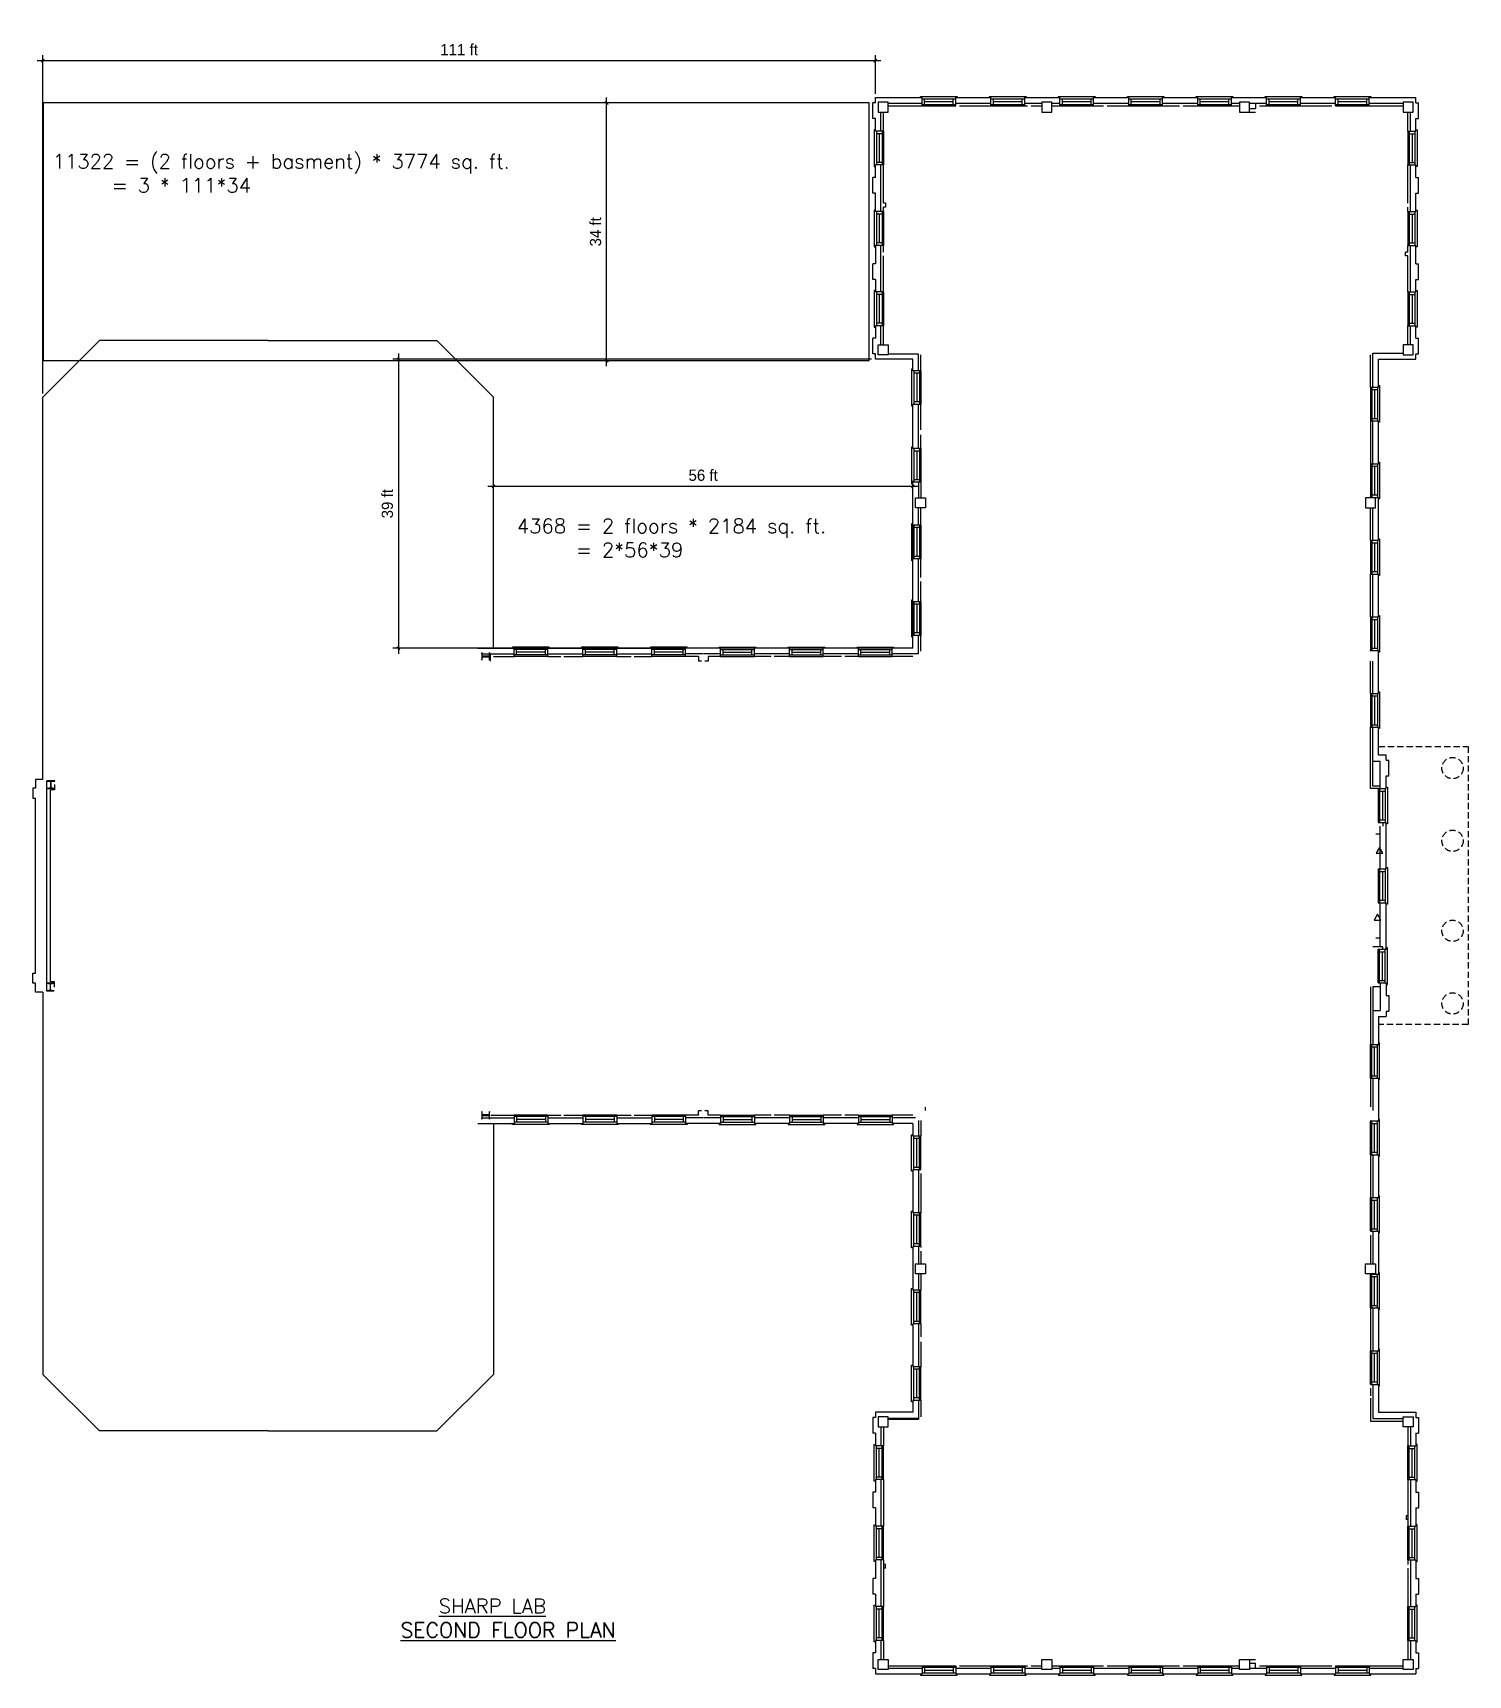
# Model space of a CAD drawing. Extents: x 481 to 2778, y 95 to 2722.
import ezdxf

# ---------------------------------------------------------------- set-up
doc = ezdxf.new("R2010")
doc.units = 0
doc.header["$LTSCALE"] = 40
doc.header["$MEASUREMENT"] = 0
doc.linetypes.add('HIDDEN', pattern=[0.375, 0.25, -0.125])
doc.layers.get('0').update_dxf_attribs({"linetype": 'CONTINUOUS'})
doc.layers.get('Defpoints').update_dxf_attribs({"linetype": 'CONTINUOUS'})
for name, color, linetype in [('A-CONC', 5, 'HIDDEN'), ('A-FLOR-IDEN', 7, 'CONTINUOUS'), ('A-GLAZ', 5, 'CONTINUOUS'), ('A-WALL', 5, 'CONTINUOUS'), ('S-COLS', 3, 'CONTINUOUS')]:
    doc.layers.add(name, color=color, linetype=linetype)
doc.styles.add('SIMPLEX', font='simplex', dxfattribs={"height": 23})
doc.dimstyles.get("Standard").update_dxf_attribs({"dimtxt": 0.18, "dimasz": 0.18, "dimexe": 0.18, "dimexo": 0.0625, "dimgap": 0.09, "dimtad": 0, "dimtih": 1, "dimtoh": 1, "dimdec": 4, "dimzin": 0, "dimdsep": 46, "dimtxsty": 'Standard', "dimcen": 0.09, "dimadec": 0, "dimazin": 0, "dimtfac": 1, "dimtdec": 4, "dimtofl": 0, "dimtmove": 0, "dimatfit": 3, "dimfxl": 0, "dimtolj": 1, "dimtzin": 0, "dimarcsym": 0})

# ---------------------------------------------------------------- blocks, each defined once
blk = doc.blocks.new('WDO')
at = {"layer": 'A-GLAZ'}
for p, q in [((2681.4, 408.1), (2681.4, 462.1)), ((2683.6, 408.1), (2683.6, 462.1)), ((2683.6, 458.1), (2692.6, 458.1)), ((2688.1, 412.1), (2688.1, 458.1)), ((2692.6, 408.1), (2692.6, 462.1)), ((2696.3, 464.4), (2694.4, 464.4)), ((2696.3, 405.8), (2696.3, 464.4)), ((2683.6, 412.1), (2692.6, 412.1)), ((2694.4, 405.8), (2696.3, 405.8))]:
    blk.add_line(p, q, dxfattribs=at)
at = {"layer": 'A-WALL'}
for p, q in [((2681.4, 462.1), (2694.4, 462.1)), ((2681.4, 408.1), (2694.4, 408.1))]:
    blk.add_line(p, q, dxfattribs=at)
blk = doc.blocks.new('_Oblique')
at = {"color": 0, "linetype": 'ByBlock', "lineweight": -2}
blk.add_line((-0.5, -0.5), (0.5, 0.5), dxfattribs=at)
blk = doc.blocks.new('*D22')
at = {"color": 0, "lineweight": -2}
for p, q in [((497.4, 2145.6), (497.4, 2686.9)), ((1829.4, 2624.7), (1829.4, 2686.9)), ((488.4, 2677.9), (1838.4, 2677.9))]:
    blk.add_line(p, q, dxfattribs=at)
at = {"layer": 'Defpoints', "color": 0}
for p in [(1829.4, 2677.9), (1829.4, 2618.7), (497.4, 2139.6)]:
    blk.add_point(p, dxfattribs=at)
at = {"color": 0, "lineweight": -2, "xscale": 4.4928, "yscale": 4.4928, "zscale": 4.4928, "rotation": 180}
blk.add_blockref('_Oblique', (497.4, 2677.9), dxfattribs=at)
at = {"color": 0, "lineweight": -2, "xscale": 4.4928, "yscale": 4.4928, "zscale": 4.4928}
blk.add_blockref('_Oblique', (1829.4, 2677.9), dxfattribs=at)
at = {"color": 0, "insert": (1163.4, 2695.5), "char_height": 18, "attachment_point": 5}
blk.add_mtext('\\A1;111 ft', dxfattribs=at)
blk = doc.blocks.new('*D23')
at = {"color": 0, "lineweight": -2}
for p, q in [((1209.4, 1997), (1898.4, 1997)), ((1218.4, 1744), (1218.4, 2006)), ((1889.4, 1744), (1889.4, 2006))]:
    blk.add_line(p, q, dxfattribs=at)
at = {"layer": 'Defpoints', "color": 0}
for p in [(1889.4, 1997), (1218.4, 1738), (1889.4, 1738)]:
    blk.add_point(p, dxfattribs=at)
at = {"color": 0, "lineweight": -2, "xscale": 4.4928, "yscale": 4.4928, "zscale": 4.4928, "rotation": 180}
blk.add_blockref('_Oblique', (1218.4, 1997), dxfattribs=at)
at = {"color": 0, "lineweight": -2, "xscale": 4.4928, "yscale": 4.4928, "zscale": 4.4928}
blk.add_blockref('_Oblique', (1889.4, 1997), dxfattribs=at)
at = {"color": 0, "insert": (1553.9, 2014.6), "char_height": 18, "attachment_point": 5}
blk.add_mtext('\\A1;56 ft', dxfattribs=at)
blk = doc.blocks.new('*D24')
at = {"color": 0, "lineweight": -2}
for p, q in [((1066.3, 2209.2), (1066.3, 1729)), ((1823.4, 2200.2), (1057.3, 2200.2)), ((1883.4, 1738), (1057.3, 1738))]:
    blk.add_line(p, q, dxfattribs=at)
at = {"layer": 'Defpoints', "color": 0}
for p in [(1829.4, 2200.2), (1066.3, 1738), (1889.4, 1738)]:
    blk.add_point(p, dxfattribs=at)
at = {"color": 0, "lineweight": -2, "xscale": 4.4928, "yscale": 4.4928, "zscale": 4.4928}
for p, rotation in [((1066.3, 2200.2), 90), ((1066.3, 1738), 270)]:
    blk.add_blockref('_Oblique', p, dxfattribs=dict(at, rotation=rotation))
at = {"color": 0, "insert": (1048.7, 1969.1), "char_height": 18, "attachment_point": 5, "rotation": 90}
blk.add_mtext('\\A1;39 ft', dxfattribs=at)
blk = doc.blocks.new('*D25')
at = {"color": 0, "lineweight": -2}
for p, q in [((1819.4, 2610.2), (1390.5, 2610.2)), ((1399.5, 2189), (1399.5, 2619.2)), ((1074.6, 2198), (1408.5, 2198))]:
    blk.add_line(p, q, dxfattribs=at)
at = {"layer": 'Defpoints', "color": 0}
for p in [(1399.5, 2610.2), (1825.4, 2610.2), (1068.6, 2198)]:
    blk.add_point(p, dxfattribs=at)
at = {"color": 0, "lineweight": -2, "xscale": 4.4928, "yscale": 4.4928, "zscale": 4.4928}
for p, rotation in [((1399.5, 2610.2), 90), ((1399.5, 2198), 270)]:
    blk.add_blockref('_Oblique', p, dxfattribs=dict(at, rotation=rotation))
at = {"color": 0, "insert": (1381.8, 2404.1), "char_height": 18, "attachment_point": 5, "rotation": 90}
blk.add_mtext('\\A1;34 ft', dxfattribs=at)

msp = doc.modelspace()

# ---------------------------------------------------------------- linework, layer by layer
for points in [[(1819.39123, 2610.21574), (497.80769, 2610.21574), (497.80769, 2198.51822), (1819.39123, 2198.51822)], [(2641.48753, 1409.97283), (2636.23607, 1419.42318), (2630.67756, 1410.15011)], [(2638.27525, 1302.99924), (2633.02379, 1312.44959), (2627.46528, 1303.17652)]]:
    msp.add_lwpolyline(points, close=True)
at = {"layer": 'A-CONC', "linetype": 'HIDDEN'}
for p, q in [((2634.39123, 1580.54654), (2777.89123, 1580.54654)), ((2777.89123, 1580.54654), (2777.89123, 1136.27358)), ((2777.89123, 1136.27358), (2634.39123, 1136.27358))]:
    msp.add_line(p, q, dxfattribs=at)
for centre in [(2752.89123, 1546.21574), (2752.89123, 1429.96574), (2752.89123, 1285.96574), (2752.89123, 1169.71574)]:
    msp.add_circle(centre, 17, dxfattribs=at)
at = {"layer": 'A-GLAZ'}
for p, q in [((1827.4404, 2310.16322), (1827.4404, 2251.51246)), ((1829.39123, 2310.16322), (1827.4404, 2310.16322)), ((1831.15995, 2307.84074), (1831.15995, 2253.84074)), ((1840.15995, 2303.84074), (1831.15995, 2303.84074)), ((1835.65995, 2303.84074), (1835.65995, 2257.84074)), ((1840.15995, 2307.84074), (1840.15995, 2253.84074)), ((1842.39123, 2307.84074), (1842.39123, 2253.84074)), ((2681.39123, 2307.84074), (2681.39123, 2253.84074)), ((2683.62251, 2307.84074), (2683.62251, 2253.84074)), ((2683.62251, 2303.84074), (2692.62251, 2303.84074)), ((2688.12251, 2303.84074), (2688.12251, 2257.84074)), ((2692.62251, 2307.84074), (2692.62251, 2253.84074)), ((2694.39123, 2310.16322), (2696.34206, 2310.16322)), ((2696.34206, 2310.16322), (2696.34206, 2251.51246)), ((1827.4404, 2251.51246), (1829.39123, 2251.51246)), ((1840.15995, 2257.84074), (1831.15995, 2257.84074)), ((2683.62251, 2257.84074), (2692.62251, 2257.84074)), ((2696.34206, 2251.51246), (2694.39123, 2251.51246)), ((1827.4404, 405.76825), (1827.4404, 464.41901)), ((1827.4404, 464.41901), (1829.39123, 464.41901)), ((1831.15995, 408.09074), (1831.15995, 462.09074)), ((1840.15995, 458.09074), (1831.15995, 458.09074)), ((1835.65995, 412.09074), (1835.65995, 458.09074)), ((1840.15995, 408.09074), (1840.15995, 462.09074)), ((1842.39123, 408.09074), (1842.39123, 462.09074)), ((2681.39123, 408.09074), (2681.39123, 462.09074)), ((2683.62251, 408.09074), (2683.62251, 462.09074)), ((2683.62251, 458.09074), (2692.62251, 458.09074)), ((2688.12251, 412.09074), (2688.12251, 458.09074)), ((2692.62251, 408.09074), (2692.62251, 462.09074)), ((2696.34206, 464.41901), (2694.39123, 464.41901)), ((2696.34206, 405.76825), (2696.34206, 464.41901)), ((1829.39123, 405.76825), (1827.4404, 405.76825)), ((1840.15995, 412.09074), (1831.15995, 412.09074)), ((2683.62251, 412.09074), (2692.62251, 412.09074)), ((2694.39123, 405.76825), (2696.34206, 405.76825))]:
    msp.add_line(p, q, dxfattribs=at)
at = {"layer": 'A-WALL'}
for p, q in [((1825.39123, 2585.21574), (1825.39123, 2610.21574)), ((1829.39123, 2610.21574), (1825.39123, 2610.21574)), ((1829.39123, 2618.71574), (1904.14123, 2618.71574)), ((1829.39123, 2610.21574), (1829.39123, 2618.71574)), ((1849.89123, 2609.71574), (1904.14123, 2609.71574)), ((1849.89123, 2605.71574), (1904.14123, 2605.71574)), ((1958.14123, 2618.71574), (2014.39123, 2618.71574)), ((1958.14123, 2609.71574), (2014.39123, 2609.71574)), ((1964.14123, 2605.71574), (2014.39123, 2605.71574)), ((2068.39123, 2618.71574), (2124.64123, 2618.71574)), ((2068.39123, 2609.71574), (2095.89123, 2609.71574)), ((2068.39123, 2605.71574), (2072.64123, 2605.71574)), ((2078.64123, 2605.71574), (2095.89123, 2605.71574)), ((2111.89123, 2609.71574), (2124.64123, 2609.71574)), ((2111.89123, 2605.71574), (2124.64123, 2605.71574)), ((2178.64123, 2618.71574), (2234.89123, 2618.71574)), ((2178.64123, 2609.71574), (2234.89123, 2609.71574)), ((2178.64123, 2605.71574), (2194.39123, 2605.71574)), ((2200.39123, 2605.71574), (2234.89123, 2605.71574)), ((2288.89123, 2618.71574), (2345.14123, 2618.71574)), ((2288.89123, 2609.71574), (2345.14123, 2609.71574)), ((2288.89123, 2605.71574), (2316.14123, 2605.71574)), ((2322.14123, 2605.71574), (2345.14123, 2605.71574)), ((2399.14123, 2618.71574), (2455.39123, 2618.71574)), ((2399.14123, 2609.71574), (2410.95147, 2609.71574)), ((2399.14123, 2605.71574), (2410.95147, 2605.71574)), ((2427.89123, 2601.46574), (2437.89123, 2601.46574)), ((2428.95147, 2609.71574), (2455.39123, 2609.71574)), ((2437.89123, 2609.71574), (2437.89123, 2601.46574)), ((2443.89123, 2605.71574), (2455.39123, 2605.71574)), ((2509.39123, 2618.71574), (2565.64123, 2618.71574)), ((2509.39123, 2609.71574), (2565.64123, 2609.71574)), ((2509.39123, 2605.71574), (2559.64123, 2605.71574)), ((2619.64123, 2618.71574), (2694.39123, 2618.71574)), ((2619.64123, 2609.71574), (2673.89123, 2609.71574)), ((2619.64123, 2605.71574), (2673.89123, 2605.71574)), ((2694.39123, 2610.21574), (2694.39123, 2618.71574)), ((2694.39123, 2610.21574), (2698.39123, 2610.21574)), ((2698.39123, 2585.21574), (2698.39123, 2610.21574)), ((1829.39123, 2585.21574), (1825.39123, 2585.21574)), ((1829.39123, 2565.09074), (1829.39123, 2585.21574)), ((1838.39123, 2565.09074), (1838.39123, 2594.71574)), ((1842.39123, 2565.09074), (1842.39123, 2594.71574)), ((2427.89123, 2595.46574), (2437.89123, 2595.46574)), ((2681.39123, 2565.09074), (2681.39123, 2595.46574)), ((2685.39123, 2565.09074), (2685.39123, 2595.46574)), ((2694.39123, 2585.21574), (2698.39123, 2585.21574)), ((2694.39123, 2565.09074), (2694.39123, 2585.21574)), ((1829.39123, 2490.96574), (1829.39123, 2511.09074)), ((1838.39123, 2436.46863), (1838.39123, 2511.09074)), ((1842.39123, 2449.71574), (1842.39123, 2511.09074)), ((2681.39123, 2449.71574), (2681.39123, 2511.09074)), ((2685.39123, 2436.46863), (2685.39123, 2511.09074)), ((2694.39123, 2490.96574), (2694.39123, 2511.09074)), ((1829.39123, 2490.96574), (1825.39123, 2490.96574)), ((1825.39123, 2465.96574), (1825.39123, 2490.96574)), ((2694.39123, 2490.96574), (2698.39123, 2490.96574)), ((2698.39123, 2465.96574), (2698.39123, 2490.96574)), ((1829.39123, 2465.96574), (1825.39123, 2465.96574)), ((1829.39123, 2436.46863), (1829.39123, 2465.96574)), ((1845.48031, 2449.71574), (1842.39123, 2449.71574)), ((1845.48031, 2443.71574), (1842.39123, 2443.71574)), ((1842.39123, 2436.46863), (1842.39123, 2443.71574)), ((1845.48031, 2449.71574), (1845.48031, 2443.71574)), ((2681.39123, 2436.46863), (2681.39123, 2443.71574)), ((2694.39123, 2436.46863), (2694.39123, 2465.96574)), ((2694.39123, 2465.96574), (2698.39123, 2465.96574)), ((1829.39123, 2382.46863), (1829.39123, 2352.96574)), ((1838.39123, 2307.84074), (1838.39123, 2382.46863)), ((1842.39123, 2371.71574), (1842.39123, 2382.46863)), ((1842.39123, 2307.84074), (1842.39123, 2365.71574)), ((2681.39123, 2371.71574), (2677.58213, 2371.71574)), ((2677.58213, 2365.71574), (2677.58213, 2371.71574)), ((2681.39123, 2365.71574), (2677.58213, 2365.71574)), ((2681.39123, 2371.71574), (2681.39123, 2382.46863)), ((2681.39123, 2307.84074), (2681.39123, 2365.71574)), ((2685.39123, 2307.84074), (2685.39123, 2382.46863)), ((2694.39123, 2352.96574), (2694.39123, 2382.46863)), ((1825.39123, 2327.96574), (1825.39123, 2352.96574)), ((1829.39123, 2352.96574), (1825.39123, 2352.96574)), ((2694.39123, 2352.96574), (2698.39123, 2352.96574)), ((2698.39123, 2327.96574), (2698.39123, 2352.96574)), ((1829.39123, 2327.96574), (1825.39123, 2327.96574)), ((1829.39123, 2327.96574), (1829.39123, 2307.84074)), ((2694.39123, 2327.96574), (2698.39123, 2327.96574)), ((2694.39123, 2307.84074), (2694.39123, 2327.96574)), ((1842.39123, 2307.84074), (1829.39123, 2307.84074)), ((2681.39123, 2307.84074), (2694.39123, 2307.84074)), ((1825.39123, 2208.71574), (1825.39123, 2233.71574)), ((1829.39123, 2233.71574), (1825.39123, 2233.71574)), ((1829.39123, 2253.84074), (1829.39123, 2233.71574)), ((1842.39123, 2253.84074), (1829.39123, 2253.84074)), ((1838.39123, 2224.21574), (1838.39123, 2253.84074)), ((1842.39123, 2224.21574), (1842.39123, 2253.84074)), ((2681.39123, 2224.21574), (2681.39123, 2253.84074)), ((2681.39123, 2253.84074), (2694.39123, 2253.84074)), ((2685.39123, 2224.21574), (2685.39123, 2253.84074)), ((2694.39123, 2233.71574), (2694.39123, 2253.84074)), ((2694.39123, 2233.71574), (2698.39123, 2233.71574)), ((2698.39123, 2208.71574), (2698.39123, 2233.71574)), ((587.86962, 2230.03925), (497.39123, 2139.56086)), ((857.89123, 2230.03925), (587.86962, 2230.03925)), ((857.89123, 2230.03925), (1127.91284, 2230.03925)), ((1127.91284, 2230.03925), (1218.39123, 2139.56086)), ((1829.39123, 2208.71574), (1825.39123, 2208.71574)), ((1829.39123, 2200.21574), (1829.39123, 2208.71574)), ((1898.39123, 2208.21574), (1849.89123, 2208.21574)), ((1898.39123, 2181.92935), (1898.39123, 2208.21574)), ((1902.39123, 2181.92935), (1902.39123, 2207.46574)), ((2621.39123, 2155.71574), (2621.39123, 2207.46574)), ((2625.39123, 2210.21574), (2673.89123, 2210.21574)), ((2625.39123, 2155.71574), (2625.39123, 2210.21574)), ((2694.39123, 2200.21574), (2694.39123, 2208.71574)), ((2694.39123, 2208.71574), (2698.39123, 2208.71574)), ((1889.39123, 2200.21574), (1829.39123, 2200.21574)), ((1889.39123, 2181.92935), (1889.39123, 2200.21574)), ((2634.39123, 2200.21574), (2694.39123, 2200.21574)), ((2634.39123, 2155.71574), (2634.39123, 2200.21574)), ((497.39123, 1527.96574), (497.39123, 2139.56086)), ((1218.39123, 1737.96574), (1218.39123, 2139.56086)), ((1889.39123, 2057.70605), (1889.39123, 2127.92935)), ((1898.39123, 2057.38574), (1898.39123, 2127.92935)), ((1902.39123, 2087.46574), (1902.39123, 2127.92935)), ((2621.39123, 2101.71574), (2621.39123, 2033.21574)), ((2625.39123, 2033.21574), (2625.39123, 2101.71574)), ((2634.39123, 2033.21574), (2634.39123, 2101.71574)), ((1902.39123, 2057.38574), (1902.39123, 2079.46574)), ((1889.39123, 1934.88574), (1889.39123, 2003.49853)), ((1898.39123, 2003.38574), (1898.39123, 1978.46574)), ((1902.39123, 2003.38574), (1902.39123, 1978.46574)), ((2621.39123, 1978.46574), (2621.39123, 1979.21574)), ((2625.39123, 1978.46574), (2625.39123, 1979.21574)), ((2634.39123, 1910.71574), (2634.39123, 1979.21574)), ((1898.39123, 1934.88574), (1898.39123, 1962.46574)), ((1902.39123, 1934.88574), (1902.39123, 1962.46574)), ((2621.39123, 1910.71574), (2621.39123, 1962.46574)), ((2625.39123, 1910.71574), (2625.39123, 1962.46574)), ((1889.39123, 1812.38574), (1889.39123, 1880.88574)), ((1898.39123, 1812.38574), (1898.39123, 1880.88574)), ((1902.39123, 1850.96574), (1902.39123, 1880.88574)), ((1902.39123, 1812.38574), (1902.39123, 1844.96574)), ((2621.39123, 1788.21574), (2621.39123, 1856.71574)), ((2625.39123, 1788.21574), (2625.39123, 1856.71574)), ((2634.39123, 1788.21574), (2634.39123, 1856.71574)), ((1193.39123, 1737.96574), (1251.39123, 1737.96574)), ((1305.39123, 1737.96574), (1361.64123, 1737.96574)), ((1415.64123, 1737.96574), (1471.89123, 1737.96574)), ((1581.89123, 1737.96574), (1525.64123, 1737.96574)), ((1692.14123, 1737.96574), (1635.89123, 1737.96574)), ((1802.39123, 1737.96574), (1746.14123, 1737.96574)), ((1889.39123, 1737.96574), (1856.39123, 1737.96574)), ((1889.39123, 1737.96574), (1889.39123, 1758.38574)), ((1898.39123, 1728.96574), (1898.39123, 1758.38574)), ((1902.39123, 1733.46574), (1902.39123, 1758.38574)), ((2621.39123, 1733.46574), (2621.39123, 1734.21574)), ((2625.39123, 1733.46574), (2625.39123, 1734.21574)), ((2634.39123, 1665.71574), (2634.39123, 1734.21574)), ((1201.39123, 1728.96574), (1251.39123, 1728.96574)), ((1213.89123, 1717.46574), (1213.89123, 1728.96574)), ((1218.39123, 1724.96574), (1251.39123, 1724.96574)), ((1305.39123, 1728.96574), (1361.64123, 1728.96574)), ((1305.39123, 1724.96574), (1326.12543, 1724.96574)), ((1331.12543, 1724.96574), (1361.64123, 1724.96574)), ((1415.64123, 1728.96574), (1471.89123, 1728.96574)), ((1415.71704, 1724.96574), (1438.62543, 1724.96574)), ((1443.62543, 1724.96574), (1471.89123, 1724.96574)), ((1553.39123, 1728.96574), (1525.64123, 1728.96574)), ((1546.56203, 1724.96574), (1525.64123, 1724.96574)), ((1546.56203, 1724.96574), (1546.56203, 1717.32305)), ((1551.37543, 1717.32305), (1546.56203, 1717.32305)), ((1581.89123, 1728.96574), (1554.39123, 1728.96574)), ((1561.68252, 1717.32305), (1556.37543, 1717.32305)), ((1581.89123, 1724.96574), (1561.68252, 1724.96574)), ((1561.68252, 1724.96574), (1561.68252, 1717.32305)), ((1692.14123, 1728.96574), (1635.89123, 1728.96574)), ((1662.64123, 1724.96574), (1635.89123, 1724.96574)), ((1692.14123, 1724.96574), (1667.64123, 1724.96574)), ((1802.39123, 1728.96574), (1746.14123, 1728.96574)), ((1775.39123, 1724.96574), (1746.71072, 1724.96574)), ((1802.39123, 1724.96574), (1780.39123, 1724.96574)), ((1898.39123, 1728.96574), (1856.39123, 1728.96574)), ((1889.39123, 1724.96574), (1856.39123, 1724.96574)), ((2621.39123, 1665.71574), (2621.39123, 1717.46574)), ((2625.39123, 1665.71574), (2625.39123, 1717.46574)), ((2621.39123, 1513.46574), (2621.39123, 1611.71574)), ((2625.39123, 1517.46574), (2625.39123, 1611.71574)), ((2634.39123, 1567.21574), (2634.39123, 1611.71574)), ((2625.39123, 1557.21574), (2636.89123, 1557.21574)), ((2634.39123, 1567.21574), (2646.89123, 1567.21574)), ((2636.89123, 1513.46574), (2636.89123, 1557.21574)), ((2646.89123, 1558.71574), (2646.89123, 1567.21574)), ((2646.89123, 1558.71574), (2650.89123, 1558.71574)), ((2650.89123, 1533.71574), (2650.89123, 1558.71574)), ((497.39123, 1527.96574), (485.39123, 1527.96574)), ((485.39123, 1527.96574), (485.39123, 1513.96574)), ((2646.89123, 1513.46574), (2646.89123, 1533.71574)), ((2646.89123, 1533.71574), (2650.89123, 1533.71574)), ((485.39123, 1513.96574), (481.39123, 1513.96574)), ((481.39123, 1513.96574), (481.39123, 1497.96574)), ((481.39123, 1497.96574), (485.39123, 1497.96574)), ((485.39123, 1217.96574), (485.39123, 1497.96574)), ((516.24025, 1511.56502), (509.89123, 1511.56502)), ((516.24025, 1519.96574), (516.24025, 1511.56502)), ((2633.89123, 1513.46574), (2621.39123, 1513.46574)), ((2636.89123, 1517.46574), (2625.39123, 1517.46574)), ((2636.89123, 1384.96574), (2636.89123, 1453.21574)), ((2641.29647, 1459.46574), (2641.29647, 1453.21574)), ((2646.89123, 1384.96574), (2646.89123, 1459.46574)), ((2630.14123, 1441.21574), (2636.89123, 1441.21574)), ((2636.89123, 1260.46574), (2636.89123, 1330.96574)), ((2646.89123, 1256.46574), (2646.89123, 1330.96574)), ((2630.14123, 1274.71574), (2636.89123, 1274.71574)), ((2641.29647, 1260.46574), (2625.39123, 1260.46574)), ((2641.29647, 1256.46574), (2641.29647, 1260.46574)), ((481.39123, 1217.96574), (485.39123, 1217.96574)), ((481.39123, 1201.96574), (481.39123, 1217.96574)), ((485.39123, 1201.96574), (481.39123, 1201.96574)), ((485.39123, 1187.96574), (485.39123, 1201.96574)), ((497.39123, 1187.96574), (485.39123, 1187.96574)), ((497.39123, 1187.96574), (497.39123, 576.37062)), ((516.24025, 1204.36646), (509.89123, 1204.36646)), ((516.24025, 1195.96574), (516.24025, 1204.36646)), ((2621.39123, 1196.46574), (2621.39123, 1104.21574)), ((2625.39123, 1196.46574), (2625.39123, 1104.21574)), ((2636.89123, 1196.46574), (2625.39123, 1196.46574)), ((2636.89123, 1202.46574), (2636.89123, 1158.71574)), ((2646.89123, 1202.46574), (2646.89123, 1182.21574)), ((2646.89123, 1182.21574), (2650.89123, 1182.21574)), ((2650.89123, 1182.21574), (2650.89123, 1157.21574)), ((2625.39123, 1158.71574), (2636.89123, 1158.71574)), ((2646.89123, 1157.21574), (2646.89123, 1148.71574)), ((2646.89123, 1157.21574), (2650.89123, 1157.21574)), ((2634.39123, 1148.71574), (2646.89123, 1148.71574)), ((2634.39123, 1148.71574), (2634.39123, 1104.21574)), ((2621.39123, 1050.21574), (2621.39123, 1004.46574)), ((2625.39123, 1050.21574), (2625.39123, 998.46574)), ((2634.39123, 1050.21574), (2634.39123, 981.71574)), ((1909.89123, 998.46574), (1909.89123, 1003.96574)), ((1193.39123, 977.96574), (1251.39123, 977.96574)), ((1201.39123, 986.96574), (1251.39123, 986.96574)), ((1214.39123, 990.96574), (1251.39123, 990.96574)), ((1218.39123, 977.96574), (1218.39123, 576.37062)), ((1305.39123, 990.96574), (1326.12543, 990.96574)), ((1305.39123, 986.96574), (1361.64123, 986.96574)), ((1305.39123, 977.96574), (1361.64123, 977.96574)), ((1331.12543, 990.96574), (1361.64123, 990.96574)), ((1415.64123, 990.96574), (1438.62543, 990.96574)), ((1415.64123, 986.96574), (1471.89123, 986.96574)), ((1415.64123, 977.96574), (1471.89123, 977.96574)), ((1443.62543, 990.96574), (1471.89123, 990.96574)), ((1546.56203, 990.96574), (1525.64123, 990.96574)), ((1553.39123, 986.96574), (1525.64123, 986.96574)), ((1581.89123, 977.96574), (1525.64123, 977.96574)), ((1551.37543, 998.10842), (1546.56203, 998.10842)), ((1546.56203, 990.96574), (1546.56203, 998.10842)), ((1581.89123, 986.96574), (1554.39123, 986.96574)), ((1561.68252, 998.10842), (1556.37543, 998.10842)), ((1561.68252, 990.96574), (1561.68252, 998.10842)), ((1581.89123, 990.96574), (1561.68252, 990.96574)), ((1662.64123, 990.96574), (1635.89123, 990.96574)), ((1692.14123, 986.96574), (1635.89123, 986.96574)), ((1692.14123, 977.96574), (1635.89123, 977.96574)), ((1692.14123, 990.96574), (1667.64123, 990.96574)), ((1775.39123, 990.96574), (1746.14123, 990.96574)), ((1802.39123, 986.96574), (1746.14123, 986.96574)), ((1802.39123, 977.96574), (1746.14123, 977.96574)), ((1802.39123, 990.96574), (1780.39123, 990.96574)), ((1889.39123, 990.96574), (1856.39123, 990.96574)), ((1893.89123, 986.96574), (1856.39123, 986.96574)), ((1889.39123, 977.96574), (1856.39123, 977.96574)), ((1889.39123, 977.96574), (1889.39123, 957.54574)), ((1898.39123, 982.46574), (1898.39123, 957.54574)), ((1902.39123, 982.46574), (1902.39123, 957.54574)), ((2621.39123, 982.46574), (2621.39123, 981.71574)), ((2625.39123, 982.46574), (2625.39123, 981.71574)), ((2621.39123, 927.71574), (2621.39123, 859.21574)), ((2625.39123, 927.71574), (2625.39123, 859.21574)), ((2634.39123, 927.71574), (2634.39123, 859.21574)), ((1889.39123, 903.54574), (1889.39123, 835.04574)), ((1898.39123, 903.54574), (1898.39123, 835.04574)), ((1902.39123, 897.54574), (1902.39123, 835.04574)), ((2621.39123, 799.21574), (2621.39123, 753.46574)), ((2625.39123, 805.21574), (2625.39123, 753.46574)), ((2634.39123, 805.21574), (2634.39123, 736.71574)), ((1889.39123, 781.04574), (1889.39123, 711.21574)), ((1898.39123, 781.04574), (1898.39123, 753.46574)), ((1902.39123, 781.04574), (1902.39123, 779.46574)), ((1902.39123, 773.46574), (1902.39123, 753.46574)), ((1898.39123, 737.46574), (1898.39123, 711.21574)), ((1902.39123, 737.46574), (1902.39123, 711.21574)), ((2621.39123, 737.46574), (2621.39123, 736.71574)), ((2625.39123, 737.46574), (2625.39123, 736.71574)), ((1889.39123, 657.21574), (1889.39123, 588.71574)), ((1898.39123, 657.21574), (1898.39123, 588.71574)), ((1902.39123, 657.21574), (1902.39123, 636.46574)), ((2621.39123, 682.71574), (2621.39123, 614.21574)), ((2625.39123, 682.71574), (2625.39123, 614.21574)), ((2634.39123, 682.71574), (2634.39123, 614.21574)), ((1902.39123, 628.46574), (1902.39123, 588.71574)), ((587.86962, 485.89223), (497.39123, 576.37062)), ((1127.91284, 485.89223), (1218.39123, 576.37062)), ((2621.39123, 554.21574), (2621.39123, 542.21574)), ((2625.39123, 560.21574), (2625.39123, 505.71574)), ((2634.39123, 560.21574), (2634.39123, 515.71574)), ((1889.39123, 534.71574), (1889.39123, 515.71574)), ((1898.39123, 534.71574), (1898.39123, 504.46574)), ((1902.39123, 534.71574), (1902.39123, 508.46574)), ((2621.39123, 538.21574), (2621.39123, 501.71574)), ((1825.39123, 507.21574), (1825.39123, 482.21574)), ((1829.39123, 507.21574), (1825.39123, 507.21574)), ((1829.39123, 515.71574), (1829.39123, 507.21574)), ((1889.39123, 515.71574), (1829.39123, 515.71574)), ((1898.39123, 505.71574), (1849.89123, 505.71574)), ((1898.39123, 504.46574), (1849.89123, 504.46574)), ((2621.39123, 501.71574), (2673.89123, 501.71574)), ((2625.39123, 505.71574), (2673.89123, 505.71574)), ((2634.39123, 515.71574), (2694.39123, 515.71574)), ((2694.39123, 515.71574), (2694.39123, 507.21574)), ((2694.39123, 507.21574), (2698.39123, 507.21574)), ((2698.39123, 507.21574), (2698.39123, 482.21574)), ((857.89123, 485.89223), (587.86962, 485.89223)), ((857.89123, 485.89223), (1127.91284, 485.89223)), ((1829.39123, 482.21574), (1825.39123, 482.21574)), ((1829.39123, 482.21574), (1829.39123, 462.09074)), ((1838.39123, 491.71574), (1838.39123, 462.09074)), ((1842.39123, 491.71574), (1842.39123, 462.09074)), ((2681.39123, 491.71574), (2681.39123, 462.09074)), ((2685.39123, 491.71574), (2685.39123, 462.09074)), ((2694.39123, 482.21574), (2694.39123, 462.09074)), ((2694.39123, 482.21574), (2698.39123, 482.21574)), ((1842.39123, 462.09074), (1829.39123, 462.09074)), ((2681.39123, 462.09074), (2694.39123, 462.09074)), ((1829.39123, 408.09074), (1829.39123, 387.96574)), ((1842.39123, 408.09074), (1829.39123, 408.09074)), ((1838.39123, 408.09074), (1838.39123, 333.46284)), ((1842.39123, 408.09074), (1842.39123, 333.46284)), ((2681.39123, 408.09074), (2681.39123, 333.46284)), ((2681.39123, 408.09074), (2694.39123, 408.09074)), ((2685.39123, 408.09074), (2685.39123, 333.46284)), ((2694.39123, 408.09074), (2694.39123, 387.96574)), ((1829.39123, 387.96574), (1825.39123, 387.96574)), ((1825.39123, 387.96574), (1825.39123, 362.96574)), ((2694.39123, 387.96574), (2698.39123, 387.96574)), ((2698.39123, 387.96574), (2698.39123, 362.96574)), ((1829.39123, 362.96574), (1825.39123, 362.96574)), ((1829.39123, 362.96574), (1829.39123, 333.46284)), ((2681.39123, 350.21574), (2678.44607, 350.21574)), ((2678.44607, 350.21574), (2678.44607, 344.21574)), ((2681.39123, 344.21574), (2678.44607, 344.21574)), ((2694.39123, 362.96574), (2694.39123, 333.46284)), ((2694.39123, 362.96574), (2698.39123, 362.96574)), ((1829.39123, 279.46284), (1829.39123, 249.96574)), ((1838.39123, 279.46284), (1838.39123, 204.84074)), ((1842.39123, 279.46284), (1842.39123, 204.84074)), ((1845.48031, 272.21574), (1842.39123, 272.21574)), ((1845.48031, 266.21574), (1842.39123, 266.21574)), ((1845.48031, 266.21574), (1845.48031, 272.21574)), ((2681.39123, 279.46284), (2681.39123, 272.21574)), ((2681.39123, 266.21574), (2681.39123, 204.84074)), ((2685.39123, 279.46284), (2685.39123, 204.84074)), ((2694.39123, 279.46284), (2694.39123, 249.96574)), ((1825.39123, 249.96574), (1825.39123, 224.96574)), ((1829.39123, 249.96574), (1825.39123, 249.96574)), ((2694.39123, 249.96574), (2698.39123, 249.96574)), ((2698.39123, 249.96574), (2698.39123, 224.96574)), ((1829.39123, 224.96574), (1825.39123, 224.96574)), ((1829.39123, 224.96574), (1829.39123, 204.84074)), ((2694.39123, 224.96574), (2694.39123, 204.84074)), ((2694.39123, 224.96574), (2698.39123, 224.96574)), ((1829.39123, 150.84074), (1829.39123, 130.71574)), ((1838.39123, 150.84074), (1838.39123, 121.21574)), ((1842.39123, 150.84074), (1842.39123, 121.21574)), ((2681.39123, 150.84074), (2681.39123, 120.46574)), ((2685.39123, 150.84074), (2685.39123, 120.46574)), ((2694.39123, 150.84074), (2694.39123, 130.71574)), ((1825.39123, 130.71574), (1825.39123, 105.71574)), ((1829.39123, 130.71574), (1825.39123, 130.71574)), ((1829.39123, 105.71574), (1825.39123, 105.71574)), ((1829.39123, 105.71574), (1829.39123, 97.21574)), ((1849.89123, 110.21574), (1904.14123, 110.21574)), ((1849.89123, 106.21574), (1904.14123, 106.21574)), ((1958.14123, 106.21574), (2014.39123, 106.21574)), ((1964.14123, 110.21574), (2014.39123, 110.21574)), ((2068.39123, 110.21574), (2072.64123, 110.21574)), ((2068.39123, 106.21574), (2095.89123, 106.21574)), ((2078.64123, 110.21574), (2095.89123, 110.21574)), ((2111.89123, 110.21574), (2124.64123, 110.21574)), ((2111.89123, 106.21574), (2124.64123, 106.21574)), ((2178.64123, 110.21574), (2194.39123, 110.21574)), ((2178.64123, 106.21574), (2234.89123, 106.21574)), ((2200.39123, 110.21574), (2234.89123, 110.21574)), ((2288.89123, 110.21574), (2316.14123, 110.21574)), ((2288.89123, 106.21574), (2345.14123, 106.21574)), ((2322.14123, 110.21574), (2345.14123, 110.21574)), ((2399.14123, 110.21574), (2411.89123, 110.21574)), ((2399.14123, 106.21574), (2411.89123, 106.21574)), ((2427.89123, 120.46574), (2437.89123, 120.46574)), ((2427.89123, 114.46574), (2437.89123, 114.46574)), ((2427.89123, 106.21574), (2455.39123, 106.21574)), ((2437.89123, 106.21574), (2437.89123, 114.46574)), ((2443.89123, 110.21574), (2455.39123, 110.21574)), ((2509.39123, 110.21574), (2559.64123, 110.21574)), ((2509.39123, 106.21574), (2565.64123, 106.21574)), ((2619.64123, 110.21574), (2673.89123, 110.21574)), ((2619.64123, 106.21574), (2673.89123, 106.21574)), ((2694.39123, 130.71574), (2698.39123, 130.71574)), ((2694.39123, 105.71574), (2694.39123, 97.21574)), ((2694.39123, 105.71574), (2698.39123, 105.71574)), ((2698.39123, 130.71574), (2698.39123, 105.71574)), ((1829.39123, 97.21574), (1904.14123, 97.21574)), ((1958.14123, 97.21574), (2014.39123, 97.21574)), ((2068.39123, 97.21574), (2124.64123, 97.21574)), ((2178.64123, 97.21574), (2234.89123, 97.21574)), ((2288.89123, 97.21574), (2345.14123, 97.21574)), ((2399.14123, 97.21574), (2455.39123, 97.21574)), ((2509.39123, 97.21574), (2565.64123, 97.21574)), ((2619.64123, 97.21574), (2694.39123, 97.21574))]:
    msp.add_line(p, q, dxfattribs=at)
at = {"layer": 'A-WALL', "linetype": 'Continuous'}
for p, q in [((503.89123, 1189.96574), (503.89123, 1525.96574)), ((509.89123, 1204.36646), (509.89123, 1511.56502))]:
    msp.add_line(p, q, dxfattribs=at)
at = {"layer": 'S-COLS'}
for points in [[(1833.89123, 2611.46574), (1833.89123, 2595.46574), (1849.89123, 2595.46574), (1849.89123, 2611.46574), (1833.89123, 2611.46574)], [(2095.89123, 2611.46574), (2095.89123, 2595.46574), (2111.89123, 2595.46574), (2111.89123, 2611.46574), (2095.89123, 2611.46574)], [(2411.89123, 2611.46574), (2411.89123, 2595.46574), (2427.89123, 2595.46574), (2427.89123, 2611.46574), (2411.89123, 2611.46574)], [(2673.89123, 2611.46574), (2673.89123, 2595.46574), (2689.89123, 2595.46574), (2689.89123, 2611.46574), (2673.89123, 2611.46574)], [(1849.89123, 2223.46574), (1849.89123, 2207.46574), (1833.89123, 2207.46574), (1833.89123, 2223.46574), (1849.89123, 2223.46574)], [(2673.89123, 2223.46574), (2673.89123, 2207.46574), (2689.89123, 2207.46574), (2689.89123, 2223.46574), (2673.89123, 2223.46574)], [(1893.89123, 1962.46574), (1893.89123, 1978.46574), (1909.89123, 1978.46574), (1909.89123, 1962.46574), (1893.89123, 1962.46574)], [(2613.89123, 1978.46574), (2613.89123, 1962.46574), (2629.89123, 1962.46574), (2629.89123, 1978.46574), (2613.89123, 1978.46574)], [(1893.89123, 737.46574), (1893.89123, 753.46574), (1909.89123, 753.46574), (1909.89123, 737.46574), (1893.89123, 737.46574)], [(2613.89123, 737.46574), (2613.89123, 753.46574), (2629.89123, 753.46574), (2629.89123, 737.46574), (2613.89123, 737.46574)], [(1849.89123, 492.46574), (1849.89123, 508.46574), (1833.89123, 508.46574), (1833.89123, 492.46574), (1849.89123, 492.46574)], [(2673.89123, 492.46574), (2673.89123, 508.46574), (2689.89123, 508.46574), (2689.89123, 492.46574), (2673.89123, 492.46574)], [(1833.89123, 104.46574), (1833.89123, 120.46574), (1849.89123, 120.46574), (1849.89123, 104.46574), (1833.89123, 104.46574)], [(2095.89123, 104.46574), (2095.89123, 120.46574), (2111.89123, 120.46574), (2111.89123, 104.46574), (2095.89123, 104.46574)], [(2411.89123, 104.46574), (2411.89123, 120.46574), (2427.89123, 120.46574), (2427.89123, 104.46574), (2411.89123, 104.46574)], [(2673.89123, 104.46574), (2673.89123, 120.46574), (2689.89123, 120.46574), (2689.89123, 104.46574), (2673.89123, 104.46574)]]:
    msp.add_lwpolyline(points, dxfattribs=at)
for points in [[(1199.89123, 1718.90958), (1199.93927, 1718.90958, 0.3666293647), (1199.98036, 1718.9444), (1200.88543, 1724.37476, -0.3666293647), (1200.92653, 1724.40958), (1210.85593, 1724.40958, -0.3666293647), (1210.89703, 1724.37476), (1211.80209, 1718.9444, 0.3666293647), (1211.84319, 1718.90958), (1211.89123, 1718.90958), (1211.89123, 1730.90958), (1211.84319, 1730.90958, 0.3666293647), (1211.80209, 1730.87476), (1210.89703, 1725.4444, -0.3666293647), (1210.85593, 1725.40958), (1200.92653, 1725.40958, -0.3666293647), (1200.88543, 1725.4444), (1199.98036, 1730.87476, 0.3666293647), (1199.93927, 1730.90958), (1199.89123, 1730.90958)], [(516.39123, 1513.6876), (516.39123, 1513.73564, 0.3666293647), (516.35641, 1513.77674), (510.92605, 1514.6818, -0.3666293647), (510.89123, 1514.7229), (510.89123, 1524.6523, -0.3666293647), (510.92605, 1524.6934), (516.35641, 1525.59847, 0.3666293647), (516.39123, 1525.63957), (516.39123, 1525.6876), (504.39123, 1525.6876), (504.39123, 1525.63957, 0.3666293647), (504.42605, 1525.59847), (509.85641, 1524.6934, -0.3666293647), (509.89123, 1524.6523), (509.89123, 1514.7229, -0.3666293647), (509.85641, 1514.6818), (504.42605, 1513.77674, 0.3666293647), (504.39123, 1513.73564), (504.39123, 1513.6876)], [(503.39123, 1202.07167), (503.39123, 1202.02364, 0.3666293647), (503.42605, 1201.98254), (508.85641, 1201.07748, -0.3666293647), (508.89123, 1201.03638), (508.89123, 1191.10697, -0.3666293647), (508.85641, 1191.06587), (503.42605, 1190.16081, 0.3666293647), (503.39123, 1190.11971), (503.39123, 1190.07167), (515.39123, 1190.07167), (515.39123, 1190.11971, 0.3666293647), (515.35641, 1190.16081), (509.92605, 1191.06587, -0.3666293647), (509.89123, 1191.10697), (509.89123, 1201.03638, -0.3666293647), (509.92605, 1201.07748), (515.35641, 1201.98254, 0.3666293647), (515.39123, 1202.02364), (515.39123, 1202.07167)], [(1199.89123, 984.88645), (1199.93927, 984.88645, 0.3666293647), (1199.98036, 984.92127), (1200.88543, 990.35163, -0.3666293647), (1200.92653, 990.38645), (1210.85593, 990.38645, -0.3666293647), (1210.89703, 990.35163), (1211.80209, 984.92127, 0.3666293647), (1211.84319, 984.88645), (1211.89123, 984.88645), (1211.89123, 996.88645), (1211.84319, 996.88645, 0.3666293647), (1211.80209, 996.85163), (1210.89703, 991.42127, -0.3666293647), (1210.85593, 991.38645), (1200.92653, 991.38645, -0.3666293647), (1200.88543, 991.42127), (1199.98036, 996.85163, 0.3666293647), (1199.93927, 996.88645), (1199.89123, 996.88645)]]:
    msp.add_lwpolyline(points, format="xyb", close=True, dxfattribs=at)

# ---------------------------------------------------------------- block references
at = {"layer": 'A-GLAZ', "xscale": -1}
for p, rotation in [((1496.05049, -75.67549), 270), ((1606.30049, -75.67549), 270), ((1716.55049, -75.67549), 270), ((1826.80049, -75.67549), 270), ((1937.05049, -75.67549), 270), ((2047.30049, -75.67549), 270), ((2157.55049, -75.67549), 270), ((0, 2973.18148), 180), ((0, 2844.55937), 180), ((-60, 2563.80648), 180), ((-60, 2441.30648), 180), ((-60, 2318.80648), 180), ((-60, 2196.30648), 180), ((1173.80049, -956.42549), 269.9999999999984), ((1284.05049, -956.42549), 269.9999999999984), ((1394.30049, -956.42549), 269.9999999999984), ((-60, 2073.80648), 180), ((-47.5, 1921.55648), 180), ((-47.5, 1793.05648), 180), ((1713.48197, 3672.35697), 89.99999999999838), ((1823.73197, 3672.35697), 89.99999999999838), ((1933.98197, 3672.35697), 89.99999999999838)]:
    msp.add_blockref('WDO', p, dxfattribs=dict(at, rotation=rotation))
at = {"layer": 'A-GLAZ'}
for p, rotation in [((4523.78246, 2973.18148), 180), ((4523.78246, 2844.55937), 180), ((4583.78246, 2590.02009), 180), ((4583.78246, 2465.47648), 180), ((4583.78246, 2342.97648), 180), ((4583.78246, 2220.47648), 180), ((1713.48197, -956.42549), 90.00000000000163), ((1823.73197, -956.42549), 90.00000000000163), ((1933.98197, -956.42549), 90.00000000000163), ((1173.80049, 3672.35697), 270.0000000000016), ((1284.05049, 3672.35697), 270.0000000000016), ((1394.30049, 3672.35697), 270.0000000000016), ((1496.05049, 2791.60697), 270), ((1606.30049, 2791.60697), 270), ((1716.55049, 2791.60697), 270), ((1826.80049, 2791.60697), 270), ((1937.05049, 2791.60697), 270), ((2047.30049, 2791.60697), 270), ((2157.55049, 2791.60697), 270)]:
    msp.add_blockref('WDO', p, dxfattribs=dict(at, rotation=rotation))
for p in [(-47.5, 794.375), (-60, 642.125), (-60, 519.625), (-60, 397.125), (-60, 274.625), (-60, 152.125), (0, -128.62789), (0, -257.25)]:
    msp.add_blockref('WDO', p, dxfattribs=at)
at = {"layer": 'A-GLAZ', "xscale": -1}
for p in [(4583.78246, 495.455), (4583.78246, 372.955), (4583.78246, 249.125), (4583.78246, 126.625), (4523.78246, -128.62789), (4523.78246, -257.25)]:
    msp.add_blockref('WDO', p, dxfattribs=at)

# ---------------------------------------------------------------- texts
at = {"char_height": 23, "attachment_point": 1, "style": 'SIMPLEX'}
for s, insert, width in [('11322 = (2 floors + basment) * 3774 sq. ft. \\P      = 3 * 111*34', (513.09044, 2528.2853), 907.7951218), ('4368 = 2 floors * 2184 sq. ft. \\P      = 2*56*39', (1255.8319, 1945.08611), 602.1402011)]:
    msp.add_mtext(s, dxfattribs=dict(at, insert=insert, width=width))
at = {"layer": 'A-FLOR-IDEN', "style": 'SIMPLEX'}
for s, height, p in [('%%uSHARP LAB', 23, (1130.73107, 194.30998)), ('%%uSECOND FLOOR PLAN', 24, (1069.6602, 155.33288))]:
    msp.add_text(s, height=height, dxfattribs=at).set_placement(p)

# ---------------------------------------------------------------- dimensions: what is measured, and where the dimension line sits
for base, p1, p2, text, picture, middle in [((1829.39123, 2677.90185), (497.39123, 2139.56086), (1829.39123, 2618.71574), '111 ft', '*D22', (1163.39123, 2695.54185)), ((1889.39123, 1996.99389), (1218.39123, 1737.96574), (1889.39123, 1737.96574), '56 ft', '*D23', (1553.89123, 2014.63389))]:
    dim = msp.add_linear_dim(base=base, p1=p1, p2=p2, text=text, dimstyle='Standard', override={"dimscale": 96, "dimtxt": 0.1875, "dimasz": 0.0468, "dimexe": 0.09375, "dimtad": 1, "dimtih": 0, "dimtoh": 0, "dimrnd": 0.125, "dimzin": 1, "dimblk1": 'Oblique', "dimblk2": 'Oblique', "dimsah": 1, "dimdle": 0.09375})
    dim.commit()
    dim.dimension.update_dxf_attribs({"geometry": picture, "text_midpoint": middle})
for base, p1, p2, text, picture, middle in [((1399.48971, 2610.21574), (1068.57225, 2197.96934), (1825.39123, 2610.21574), '34 ft', '*D25', (1381.84971, 2404.09254)), ((1066.32585, 1737.96574), (1829.39123, 2200.21574), (1889.39123, 1737.96574), '39 ft', '*D24', (1048.68585, 1969.09074))]:
    dim = msp.add_linear_dim(base=base, p1=p1, p2=p2, angle=90, text=text, dimstyle='Standard', override={"dimscale": 96, "dimtxt": 0.1875, "dimasz": 0.0468, "dimexe": 0.09375, "dimtad": 1, "dimtih": 0, "dimtoh": 0, "dimrnd": 0.125, "dimzin": 1, "dimblk1": 'Oblique', "dimblk2": 'Oblique', "dimsah": 1, "dimdle": 0.09375})
    dim.commit()
    dim.dimension.update_dxf_attribs({"geometry": picture, "text_midpoint": middle})

doc.saveas('drawing.dxf')
